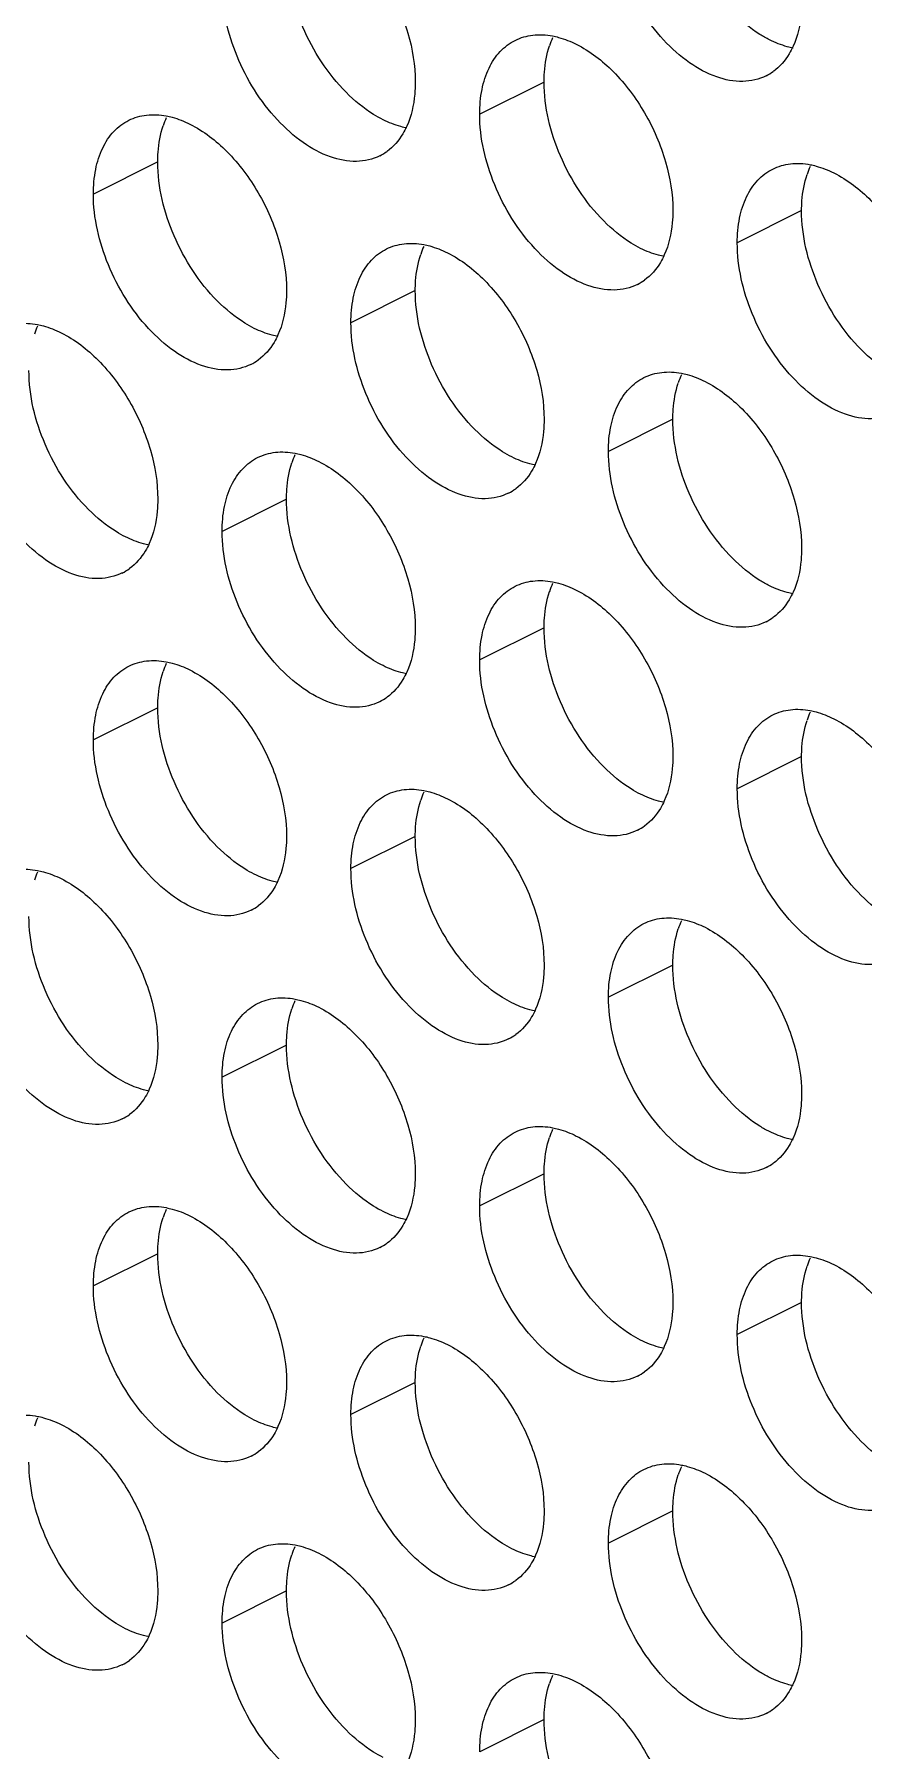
# Model space of a CAD drawing. Header units: millimetres. Extents: x 0 to 2524, y 0 to 1785.
# Drawn here: x 1835.18 to 1842.47, y 823.19 to 838.28 of the extents above; entities that cross this region are included whole.
import ezdxf

# ---------------------------------------------------------------- set-up
doc = ezdxf.new("R2010")
doc.units = ezdxf.units.MM
doc.header["$LTSCALE"] = 0.1
doc.layers.add('标注', color=251, linetype='Continuous', lineweight=9)

msp = doc.modelspace()

# ---------------------------------------------------------------- linework, layer by layer
at = {"layer": '标注'}
for p, q in [((1839.661, 837.86), (1839.095, 837.578)), ((1836.267, 837.157), (1835.701, 836.875)), ((1841.923, 836.729), (1841.358, 836.446)), ((1838.529, 836.026), (1837.964, 835.743)), ((1840.792, 834.895), (1840.226, 834.612)), ((1837.398, 834.192), (1836.832, 833.909)), ((1839.661, 833.06), (1839.095, 832.778)), ((1836.267, 832.357), (1835.701, 832.075)), ((1841.923, 831.929), (1841.358, 831.646)), ((1838.529, 831.226), (1837.964, 830.943)), ((1840.792, 830.095), (1840.226, 829.812)), ((1837.398, 829.392), (1836.832, 829.109)), ((1839.661, 828.26), (1839.095, 827.978)), ((1836.267, 827.557), (1835.701, 827.275)), ((1841.923, 827.129), (1841.358, 826.846)), ((1838.529, 826.426), (1837.964, 826.143)), ((1840.792, 825.295), (1840.226, 825.012)), ((1837.398, 824.592), (1836.832, 824.309)), ((1839.661, 823.46), (1839.095, 823.178))]:
    msp.add_line(p, q, dxfattribs=at)
for centre, radius, start, end in [((1840.405, 837.949), 0.734, 155.8796, 161.7803), ((1841.409, 838.32), 0.453, 296.5256, 305.9034), ((1837.011, 837.246), 0.734, 155.8796, 161.7803), ((1838.015, 837.617), 0.453, 296.5256, 305.9034), ((1842.668, 836.818), 0.734, 155.8796, 161.7803), ((1839.274, 836.115), 0.734, 155.8796, 161.7803), ((1840.278, 836.486), 0.453, 296.5256, 305.9034), ((1835.88, 835.412), 0.734, 155.8796, 161.7803), ((1836.884, 835.783), 0.453, 296.5256, 305.9034), ((1841.537, 834.984), 0.734, 155.8796, 161.7803), ((1838.142, 834.281), 0.734, 155.8796, 161.7803), ((1839.146, 834.651), 0.453, 296.5256, 305.9034), ((1835.752, 833.948), 0.453, 296.5256, 305.9034), ((1840.405, 833.149), 0.734, 155.8796, 161.7803), ((1841.409, 833.52), 0.453, 296.5256, 305.9034), ((1837.011, 832.446), 0.734, 155.8796, 161.7803), ((1838.015, 832.817), 0.453, 296.5256, 305.9034), ((1842.668, 832.018), 0.734, 155.8796, 161.7803), ((1839.274, 831.315), 0.734, 155.8796, 161.7803), ((1840.278, 831.686), 0.453, 296.5256, 305.9034), ((1835.88, 830.612), 0.734, 155.8796, 161.7803), ((1836.884, 830.983), 0.453, 296.5256, 305.9034), ((1841.537, 830.184), 0.734, 155.8796, 161.7803), ((1838.142, 829.481), 0.734, 155.8796, 161.7803), ((1839.146, 829.851), 0.453, 296.5256, 305.9034), ((1835.752, 829.148), 0.453, 296.5256, 305.9034), ((1840.405, 828.349), 0.734, 155.8796, 161.7803), ((1841.409, 828.72), 0.453, 296.5256, 305.9034), ((1837.011, 827.646), 0.734, 155.8796, 161.7803), ((1838.015, 828.017), 0.453, 296.5256, 305.9034), ((1842.668, 827.218), 0.734, 155.8796, 161.7803), ((1839.274, 826.515), 0.734, 155.8796, 161.7803), ((1840.278, 826.886), 0.453, 296.5256, 305.9034), ((1835.88, 825.812), 0.734, 155.8796, 161.7803), ((1836.884, 826.183), 0.453, 296.5256, 305.9034), ((1841.537, 825.384), 0.734, 155.8796, 161.7803), ((1838.142, 824.681), 0.734, 155.8796, 161.7803), ((1839.146, 825.051), 0.453, 296.5256, 305.9034), ((1835.752, 824.348), 0.453, 296.5256, 305.9034), ((1840.405, 823.549), 0.734, 155.8796, 161.7803), ((1841.409, 823.92), 0.453, 296.5256, 305.9034)]:
    msp.add_arc(centre, radius, start, end, dxfattribs=at)
for points, knots in [([(1837.681, 839.324), (1837.801, 839.264), (1838.032, 839.083), (1838.298, 838.725), (1838.479, 838.306), (1838.529, 838.005), (1838.529, 837.86)], [0, 0, 0, 0, 0.229676, 0.488215, 0.753207, 1, 1, 1, 1]), ([(1841.612, 837.914), (1841.549, 837.883), (1841.399, 837.849), (1841.161, 837.897), (1840.923, 838.027), (1840.615, 838.305), (1840.329, 838.768), (1840.226, 839.2), (1840.226, 839.412)], [0, 0, 0, 0, 0.090718, 0.191742, 0.308104, 0.439279, 0.725532, 1, 1, 1, 1]), ([(1837.922, 837.77), (1837.76, 837.932), (1837.509, 838.32), (1837.398, 838.77), (1837.398, 838.992)], [0, 0, 0, 0, 0.508684, 1, 1, 1, 1]), ([(1838.217, 837.211), (1838.155, 837.18), (1838.005, 837.146), (1837.767, 837.194), (1837.529, 837.325), (1837.221, 837.602), (1836.935, 838.065), (1836.832, 838.497), (1836.832, 838.709)], [0, 0, 0, 0, 0.090718, 0.191742, 0.308104, 0.439279, 0.725532, 1, 1, 1, 1]), ([(1841.923, 838.563), (1841.923, 838.528), (1841.918, 838.395), (1841.889, 838.263), (1841.849, 838.174)], [0, 0, 0, 0, 0.268874, 1, 1, 1, 1]), ([(1841.641, 838.231), (1841.612, 838.245), (1841.494, 838.312), (1841.389, 838.399), (1841.316, 838.473)], [0, 0, 0, 0, 0.235002, 1, 1, 1, 1]), ([(1839.095, 837.578), (1839.095, 837.65), (1839.107, 837.789), (1839.166, 837.979), (1839.265, 838.132), (1839.358, 838.202), (1839.407, 838.226)], [0, 0, 0, 0, 0.289235, 0.54966, 0.782932, 1, 1, 1, 1]), ([(1839.407, 838.226), (1839.455, 838.251), (1839.565, 838.282), (1839.679, 838.276), (1839.736, 838.265)], [0, 0, 0, 0, 0.482538, 1, 1, 1, 1]), ([(1839.736, 838.265), (1839.753, 838.261), (1839.825, 838.245), (1839.894, 838.217), (1839.944, 838.192)], [0, 0, 0, 0, 0.238696, 1, 1, 1, 1]), ([(1841.848, 838.159), (1841.831, 838.162), (1841.76, 838.179), (1841.691, 838.206), (1841.641, 838.231)], [0, 0, 0, 0, 0.238696, 1, 1, 1, 1]), ([(1839.661, 837.86), (1839.661, 837.889), (1839.664, 837.996), (1839.683, 838.104), (1839.708, 838.179)], [0, 0, 0, 0, 0.264225, 1, 1, 1, 1]), ([(1839.944, 838.192), (1840.064, 838.132), (1840.295, 837.952), (1840.561, 837.594), (1840.742, 837.175), (1840.792, 836.874), (1840.792, 836.729)], [0, 0, 0, 0, 0.229676, 0.488215, 0.753207, 1, 1, 1, 1]), ([(1841.849, 838.174), (1841.839, 838.152), (1841.795, 838.068), (1841.731, 837.993), (1841.675, 837.953)], [0, 0, 0, 0, 0.265525, 1, 1, 1, 1]), ([(1838.246, 837.528), (1838.218, 837.542), (1838.1, 837.609), (1837.995, 837.696), (1837.922, 837.77)], [0, 0, 0, 0, 0.235002, 1, 1, 1, 1]), ([(1838.529, 837.86), (1838.529, 837.825), (1838.524, 837.692), (1838.494, 837.56), (1838.455, 837.471)], [0, 0, 0, 0, 0.268874, 1, 1, 1, 1]), ([(1840.185, 836.638), (1840.023, 836.801), (1839.772, 837.188), (1839.661, 837.639), (1839.661, 837.86)], [0, 0, 0, 0, 0.508684, 1, 1, 1, 1]), ([(1835.701, 836.875), (1835.701, 836.947), (1835.713, 837.086), (1835.772, 837.277), (1835.871, 837.429), (1835.964, 837.499), (1836.013, 837.524)], [0, 0, 0, 0, 0.289235, 0.54966, 0.782932, 1, 1, 1, 1]), ([(1836.013, 837.524), (1836.061, 837.548), (1836.171, 837.579), (1836.285, 837.573), (1836.342, 837.562)], [0, 0, 0, 0, 0.482538, 1, 1, 1, 1]), ([(1836.267, 837.157), (1836.267, 837.186), (1836.27, 837.293), (1836.289, 837.401), (1836.314, 837.476)], [0, 0, 0, 0, 0.264225, 1, 1, 1, 1]), ([(1836.342, 837.562), (1836.359, 837.558), (1836.431, 837.542), (1836.499, 837.515), (1836.549, 837.49)], [0, 0, 0, 0, 0.238696, 1, 1, 1, 1]), ([(1836.549, 837.49), (1836.67, 837.429), (1836.901, 837.249), (1837.167, 836.891), (1837.348, 836.472), (1837.398, 836.171), (1837.398, 836.026)], [0, 0, 0, 0, 0.229676, 0.488215, 0.753207, 1, 1, 1, 1]), ([(1838.454, 837.456), (1838.437, 837.459), (1838.365, 837.476), (1838.296, 837.503), (1838.246, 837.528)], [0, 0, 0, 0, 0.238696, 1, 1, 1, 1]), ([(1838.455, 837.471), (1838.444, 837.449), (1838.401, 837.365), (1838.337, 837.29), (1838.281, 837.25)], [0, 0, 0, 0, 0.265525, 1, 1, 1, 1]), ([(1840.48, 836.08), (1840.418, 836.049), (1840.268, 836.015), (1840.03, 836.063), (1839.791, 836.193), (1839.484, 836.471), (1839.198, 836.933), (1839.095, 837.366), (1839.095, 837.578)], [0, 0, 0, 0, 0.090718, 0.191742, 0.308104, 0.439279, 0.725532, 1, 1, 1, 1]), ([(1836.79, 835.935), (1836.629, 836.098), (1836.378, 836.485), (1836.267, 836.936), (1836.267, 837.157)], [0, 0, 0, 0, 0.508684, 1, 1, 1, 1]), ([(1841.358, 836.446), (1841.358, 836.519), (1841.37, 836.658), (1841.429, 836.848), (1841.528, 837), (1841.621, 837.071), (1841.67, 837.095)], [0, 0, 0, 0, 0.289235, 0.54966, 0.782932, 1, 1, 1, 1]), ([(1841.67, 837.095), (1841.718, 837.119), (1841.828, 837.151), (1841.942, 837.144), (1841.999, 837.133)], [0, 0, 0, 0, 0.482538, 1, 1, 1, 1]), ([(1841.923, 836.729), (1841.923, 836.757), (1841.927, 836.865), (1841.946, 836.972), (1841.971, 837.047)], [0, 0, 0, 0, 0.264225, 1, 1, 1, 1]), ([(1841.999, 837.133), (1842.016, 837.13), (1842.087, 837.113), (1842.156, 837.086), (1842.206, 837.061)], [0, 0, 0, 0, 0.238696, 1, 1, 1, 1]), ([(1842.206, 837.061), (1842.327, 837.001), (1842.557, 836.82), (1842.824, 836.462), (1843.005, 836.044), (1843.055, 835.743), (1843.055, 835.598)], [0, 0, 0, 0, 0.229676, 0.488215, 0.753207, 1, 1, 1, 1]), ([(1837.086, 835.377), (1837.023, 835.346), (1836.874, 835.312), (1836.636, 835.36), (1836.397, 835.49), (1836.09, 835.768), (1835.804, 836.231), (1835.701, 836.663), (1835.701, 836.875)], [0, 0, 0, 0, 0.090718, 0.191742, 0.308104, 0.439279, 0.725532, 1, 1, 1, 1]), ([(1840.792, 836.729), (1840.792, 836.693), (1840.786, 836.561), (1840.757, 836.428), (1840.717, 836.34)], [0, 0, 0, 0, 0.268874, 1, 1, 1, 1]), ([(1842.447, 835.507), (1842.286, 835.67), (1842.035, 836.057), (1841.923, 836.507), (1841.923, 836.729)], [0, 0, 0, 0, 0.508684, 1, 1, 1, 1]), ([(1840.509, 836.397), (1840.481, 836.411), (1840.363, 836.478), (1840.257, 836.565), (1840.185, 836.638)], [0, 0, 0, 0, 0.235002, 1, 1, 1, 1]), ([(1838.276, 836.392), (1838.324, 836.416), (1838.434, 836.448), (1838.548, 836.441), (1838.604, 836.43)], [0, 0, 0, 0, 0.482538, 1, 1, 1, 1]), ([(1838.604, 836.43), (1838.622, 836.427), (1838.693, 836.41), (1838.762, 836.383), (1838.812, 836.358)], [0, 0, 0, 0, 0.238696, 1, 1, 1, 1]), ([(1842.743, 834.949), (1842.68, 834.917), (1842.53, 834.883), (1842.293, 834.931), (1842.054, 835.062), (1841.746, 835.339), (1841.46, 835.802), (1841.358, 836.234), (1841.358, 836.446)], [0, 0, 0, 0, 0.090718, 0.191742, 0.308104, 0.439279, 0.725532, 1, 1, 1, 1]), ([(1837.964, 835.743), (1837.964, 835.816), (1837.976, 835.955), (1838.035, 836.145), (1838.134, 836.297), (1838.227, 836.368), (1838.276, 836.392)], [0, 0, 0, 0, 0.289235, 0.54966, 0.782932, 1, 1, 1, 1]), ([(1838.529, 836.026), (1838.529, 836.054), (1838.533, 836.162), (1838.552, 836.269), (1838.577, 836.344)], [0, 0, 0, 0, 0.264225, 1, 1, 1, 1]), ([(1838.812, 836.358), (1838.933, 836.298), (1839.163, 836.117), (1839.43, 835.759), (1839.611, 835.341), (1839.661, 835.04), (1839.661, 834.895)], [0, 0, 0, 0, 0.229676, 0.488215, 0.753207, 1, 1, 1, 1]), ([(1840.717, 836.325), (1840.7, 836.328), (1840.628, 836.345), (1840.559, 836.372), (1840.509, 836.397)], [0, 0, 0, 0, 0.238696, 1, 1, 1, 1]), ([(1840.717, 836.34), (1840.707, 836.317), (1840.664, 836.233), (1840.6, 836.159), (1840.544, 836.118)], [0, 0, 0, 0, 0.265525, 1, 1, 1, 1]), ([(1837.398, 836.026), (1837.398, 835.99), (1837.392, 835.858), (1837.363, 835.726), (1837.323, 835.637)], [0, 0, 0, 0, 0.268874, 1, 1, 1, 1]), ([(1839.053, 834.804), (1838.892, 834.967), (1838.641, 835.354), (1838.529, 835.805), (1838.529, 836.026)], [0, 0, 0, 0, 0.508684, 1, 1, 1, 1]), ([(1837.115, 835.694), (1837.087, 835.708), (1836.969, 835.775), (1836.863, 835.862), (1836.79, 835.935)], [0, 0, 0, 0, 0.235002, 1, 1, 1, 1]), ([(1834.881, 835.689), (1834.93, 835.713), (1835.04, 835.745), (1835.154, 835.738), (1835.21, 835.727)], [0, 0, 0, 0, 0.482538, 1, 1, 1, 1]), ([(1835.21, 835.727), (1835.228, 835.724), (1835.299, 835.707), (1835.368, 835.68), (1835.418, 835.655)], [0, 0, 0, 0, 0.238696, 1, 1, 1, 1]), ([(1835.418, 835.655), (1835.539, 835.595), (1835.769, 835.415), (1836.035, 835.056), (1836.217, 834.638), (1836.267, 834.337), (1836.267, 834.192)], [0, 0, 0, 0, 0.229676, 0.488215, 0.753207, 1, 1, 1, 1]), ([(1837.323, 835.622), (1837.306, 835.625), (1837.234, 835.642), (1837.165, 835.669), (1837.115, 835.694)], [0, 0, 0, 0, 0.238696, 1, 1, 1, 1]), ([(1839.349, 834.246), (1839.286, 834.214), (1839.136, 834.18), (1838.898, 834.228), (1838.66, 834.359), (1838.352, 834.636), (1838.066, 835.099), (1837.964, 835.532), (1837.964, 835.743)], [0, 0, 0, 0, 0.090718, 0.191742, 0.308104, 0.439279, 0.725532, 1, 1, 1, 1]), ([(1837.323, 835.637), (1837.313, 835.614), (1837.27, 835.53), (1837.206, 835.456), (1837.149, 835.415)], [0, 0, 0, 0, 0.265525, 1, 1, 1, 1]), ([(1842.772, 835.265), (1842.744, 835.28), (1842.626, 835.346), (1842.52, 835.434), (1842.447, 835.507)], [0, 0, 0, 0, 0.235002, 1, 1, 1, 1]), ([(1835.659, 834.101), (1835.497, 834.264), (1835.246, 834.651), (1835.135, 835.102), (1835.135, 835.323)], [0, 0, 0, 0, 0.508684, 1, 1, 1, 1]), ([(1840.226, 834.612), (1840.226, 834.685), (1840.238, 834.824), (1840.297, 835.014), (1840.397, 835.166), (1840.489, 835.236), (1840.538, 835.261)], [0, 0, 0, 0, 0.289235, 0.54966, 0.782932, 1, 1, 1, 1]), ([(1840.538, 835.261), (1840.587, 835.285), (1840.697, 835.317), (1840.81, 835.31), (1840.867, 835.299)], [0, 0, 0, 0, 0.482538, 1, 1, 1, 1]), ([(1840.792, 834.895), (1840.792, 834.923), (1840.796, 835.031), (1840.815, 835.138), (1840.839, 835.213)], [0, 0, 0, 0, 0.264225, 1, 1, 1, 1]), ([(1840.867, 835.299), (1840.884, 835.296), (1840.956, 835.279), (1841.025, 835.252), (1841.075, 835.227)], [0, 0, 0, 0, 0.238696, 1, 1, 1, 1]), ([(1841.075, 835.227), (1841.196, 835.166), (1841.426, 834.986), (1841.692, 834.628), (1841.873, 834.209), (1841.923, 833.908), (1841.923, 833.763)], [0, 0, 0, 0, 0.229676, 0.488215, 0.753207, 1, 1, 1, 1]), ([(1835.955, 833.543), (1835.892, 833.512), (1835.742, 833.478), (1835.504, 833.525), (1835.266, 833.656), (1834.958, 833.933), (1834.672, 834.396), (1834.57, 834.829), (1834.57, 835.04)], [0, 0, 0, 0, 0.090718, 0.191742, 0.308104, 0.439279, 0.725532, 1, 1, 1, 1]), ([(1839.661, 834.895), (1839.661, 834.859), (1839.655, 834.727), (1839.626, 834.594), (1839.586, 834.506)], [0, 0, 0, 0, 0.268874, 1, 1, 1, 1]), ([(1841.316, 833.673), (1841.154, 833.835), (1840.903, 834.223), (1840.792, 834.673), (1840.792, 834.895)], [0, 0, 0, 0, 0.508684, 1, 1, 1, 1]), ([(1839.378, 834.563), (1839.349, 834.577), (1839.232, 834.643), (1839.126, 834.731), (1839.053, 834.804)], [0, 0, 0, 0, 0.235002, 1, 1, 1, 1]), ([(1837.144, 834.558), (1837.193, 834.582), (1837.303, 834.614), (1837.416, 834.607), (1837.473, 834.596)], [0, 0, 0, 0, 0.482538, 1, 1, 1, 1]), ([(1837.473, 834.596), (1837.49, 834.593), (1837.562, 834.576), (1837.631, 834.549), (1837.681, 834.524)], [0, 0, 0, 0, 0.238696, 1, 1, 1, 1]), ([(1841.612, 833.114), (1841.549, 833.083), (1841.399, 833.049), (1841.161, 833.097), (1840.923, 833.227), (1840.615, 833.505), (1840.329, 833.968), (1840.226, 834.4), (1840.226, 834.612)], [0, 0, 0, 0, 0.090718, 0.191742, 0.308104, 0.439279, 0.725532, 1, 1, 1, 1]), ([(1836.832, 833.909), (1836.832, 833.982), (1836.844, 834.121), (1836.903, 834.311), (1837.003, 834.463), (1837.095, 834.533), (1837.144, 834.558)], [0, 0, 0, 0, 0.289235, 0.54966, 0.782932, 1, 1, 1, 1]), ([(1837.398, 834.192), (1837.398, 834.22), (1837.402, 834.328), (1837.42, 834.435), (1837.445, 834.51)], [0, 0, 0, 0, 0.264225, 1, 1, 1, 1]), ([(1837.681, 834.524), (1837.801, 834.464), (1838.032, 834.283), (1838.298, 833.925), (1838.479, 833.506), (1838.529, 833.205), (1838.529, 833.06)], [0, 0, 0, 0, 0.229676, 0.488215, 0.753207, 1, 1, 1, 1]), ([(1839.586, 834.49), (1839.568, 834.494), (1839.497, 834.51), (1839.428, 834.538), (1839.378, 834.563)], [0, 0, 0, 0, 0.238696, 1, 1, 1, 1]), ([(1839.586, 834.506), (1839.576, 834.483), (1839.533, 834.399), (1839.468, 834.325), (1839.412, 834.284)], [0, 0, 0, 0, 0.265525, 1, 1, 1, 1]), ([(1836.267, 834.192), (1836.267, 834.156), (1836.261, 834.024), (1836.232, 833.891), (1836.192, 833.803)], [0, 0, 0, 0, 0.268874, 1, 1, 1, 1]), ([(1837.922, 832.97), (1837.76, 833.132), (1837.509, 833.52), (1837.398, 833.97), (1837.398, 834.192)], [0, 0, 0, 0, 0.508684, 1, 1, 1, 1]), ([(1835.984, 833.86), (1835.955, 833.874), (1835.837, 833.94), (1835.732, 834.028), (1835.659, 834.101)], [0, 0, 0, 0, 0.235002, 1, 1, 1, 1]), ([(1836.191, 833.787), (1836.174, 833.791), (1836.103, 833.807), (1836.034, 833.835), (1835.984, 833.86)], [0, 0, 0, 0, 0.238696, 1, 1, 1, 1]), ([(1838.217, 832.411), (1838.155, 832.38), (1838.005, 832.346), (1837.767, 832.394), (1837.529, 832.525), (1837.221, 832.802), (1836.935, 833.265), (1836.832, 833.697), (1836.832, 833.909)], [0, 0, 0, 0, 0.090718, 0.191742, 0.308104, 0.439279, 0.725532, 1, 1, 1, 1]), ([(1836.192, 833.803), (1836.182, 833.78), (1836.138, 833.696), (1836.074, 833.622), (1836.018, 833.581)], [0, 0, 0, 0, 0.265525, 1, 1, 1, 1]), ([(1841.923, 833.763), (1841.923, 833.728), (1841.918, 833.595), (1841.889, 833.463), (1841.849, 833.374)], [0, 0, 0, 0, 0.268874, 1, 1, 1, 1]), ([(1841.641, 833.431), (1841.612, 833.445), (1841.494, 833.512), (1841.389, 833.599), (1841.316, 833.673)], [0, 0, 0, 0, 0.235002, 1, 1, 1, 1]), ([(1839.095, 832.778), (1839.095, 832.85), (1839.107, 832.989), (1839.166, 833.179), (1839.265, 833.332), (1839.358, 833.402), (1839.407, 833.426)], [0, 0, 0, 0, 0.289235, 0.54966, 0.782932, 1, 1, 1, 1]), ([(1839.407, 833.426), (1839.455, 833.451), (1839.565, 833.482), (1839.679, 833.476), (1839.736, 833.465)], [0, 0, 0, 0, 0.482538, 1, 1, 1, 1]), ([(1839.736, 833.465), (1839.753, 833.461), (1839.825, 833.445), (1839.894, 833.417), (1839.944, 833.392)], [0, 0, 0, 0, 0.238696, 1, 1, 1, 1]), ([(1839.944, 833.392), (1840.064, 833.332), (1840.295, 833.152), (1840.561, 832.794), (1840.742, 832.375), (1840.792, 832.074), (1840.792, 831.929)], [0, 0, 0, 0, 0.229676, 0.488215, 0.753207, 1, 1, 1, 1]), ([(1841.848, 833.359), (1841.831, 833.362), (1841.76, 833.379), (1841.691, 833.406), (1841.641, 833.431)], [0, 0, 0, 0, 0.238696, 1, 1, 1, 1]), ([(1839.661, 833.06), (1839.661, 833.089), (1839.664, 833.196), (1839.683, 833.304), (1839.708, 833.379)], [0, 0, 0, 0, 0.264225, 1, 1, 1, 1]), ([(1841.849, 833.374), (1841.839, 833.352), (1841.795, 833.268), (1841.731, 833.193), (1841.675, 833.153)], [0, 0, 0, 0, 0.265525, 1, 1, 1, 1]), ([(1838.246, 832.728), (1838.218, 832.742), (1838.1, 832.809), (1837.995, 832.896), (1837.922, 832.97)], [0, 0, 0, 0, 0.235002, 1, 1, 1, 1]), ([(1838.529, 833.06), (1838.529, 833.025), (1838.524, 832.892), (1838.494, 832.76), (1838.455, 832.671)], [0, 0, 0, 0, 0.268874, 1, 1, 1, 1]), ([(1840.185, 831.838), (1840.023, 832.001), (1839.772, 832.388), (1839.661, 832.839), (1839.661, 833.06)], [0, 0, 0, 0, 0.508684, 1, 1, 1, 1]), ([(1835.701, 832.075), (1835.701, 832.147), (1835.713, 832.286), (1835.772, 832.477), (1835.871, 832.629), (1835.964, 832.699), (1836.013, 832.724)], [0, 0, 0, 0, 0.289235, 0.54966, 0.782932, 1, 1, 1, 1]), ([(1836.013, 832.724), (1836.061, 832.748), (1836.171, 832.779), (1836.285, 832.773), (1836.342, 832.762)], [0, 0, 0, 0, 0.482538, 1, 1, 1, 1]), ([(1836.267, 832.357), (1836.267, 832.386), (1836.27, 832.493), (1836.289, 832.601), (1836.314, 832.676)], [0, 0, 0, 0, 0.264225, 1, 1, 1, 1]), ([(1836.342, 832.762), (1836.359, 832.758), (1836.431, 832.742), (1836.499, 832.715), (1836.549, 832.69)], [0, 0, 0, 0, 0.238696, 1, 1, 1, 1]), ([(1836.549, 832.69), (1836.67, 832.629), (1836.901, 832.449), (1837.167, 832.091), (1837.348, 831.672), (1837.398, 831.371), (1837.398, 831.226)], [0, 0, 0, 0, 0.229676, 0.488215, 0.753207, 1, 1, 1, 1]), ([(1838.454, 832.656), (1838.437, 832.659), (1838.365, 832.676), (1838.296, 832.703), (1838.246, 832.728)], [0, 0, 0, 0, 0.238696, 1, 1, 1, 1]), ([(1838.455, 832.671), (1838.444, 832.649), (1838.401, 832.565), (1838.337, 832.49), (1838.281, 832.45)], [0, 0, 0, 0, 0.265525, 1, 1, 1, 1]), ([(1840.48, 831.28), (1840.418, 831.249), (1840.268, 831.215), (1840.03, 831.263), (1839.791, 831.393), (1839.484, 831.671), (1839.198, 832.133), (1839.095, 832.566), (1839.095, 832.778)], [0, 0, 0, 0, 0.090718, 0.191742, 0.308104, 0.439279, 0.725532, 1, 1, 1, 1]), ([(1836.79, 831.135), (1836.629, 831.298), (1836.378, 831.685), (1836.267, 832.136), (1836.267, 832.357)], [0, 0, 0, 0, 0.508684, 1, 1, 1, 1]), ([(1841.67, 832.295), (1841.718, 832.319), (1841.828, 832.351), (1841.942, 832.344), (1841.999, 832.333)], [0, 0, 0, 0, 0.482538, 1, 1, 1, 1]), ([(1841.999, 832.333), (1842.016, 832.33), (1842.087, 832.313), (1842.156, 832.286), (1842.206, 832.261)], [0, 0, 0, 0, 0.238696, 1, 1, 1, 1]), ([(1841.358, 831.646), (1841.358, 831.719), (1841.37, 831.858), (1841.429, 832.048), (1841.528, 832.2), (1841.621, 832.271), (1841.67, 832.295)], [0, 0, 0, 0, 0.289235, 0.54966, 0.782932, 1, 1, 1, 1]), ([(1841.923, 831.929), (1841.923, 831.957), (1841.927, 832.065), (1841.946, 832.172), (1841.971, 832.247)], [0, 0, 0, 0, 0.264225, 1, 1, 1, 1]), ([(1842.206, 832.261), (1842.327, 832.201), (1842.557, 832.02), (1842.824, 831.662), (1843.005, 831.244), (1843.055, 830.943), (1843.055, 830.798)], [0, 0, 0, 0, 0.229676, 0.488215, 0.753207, 1, 1, 1, 1]), ([(1837.086, 830.577), (1837.023, 830.546), (1836.874, 830.512), (1836.636, 830.56), (1836.397, 830.69), (1836.09, 830.968), (1835.804, 831.431), (1835.701, 831.863), (1835.701, 832.075)], [0, 0, 0, 0, 0.090718, 0.191742, 0.308104, 0.439279, 0.725532, 1, 1, 1, 1]), ([(1840.792, 831.929), (1840.792, 831.893), (1840.786, 831.761), (1840.757, 831.628), (1840.717, 831.54)], [0, 0, 0, 0, 0.268874, 1, 1, 1, 1]), ([(1842.447, 830.707), (1842.286, 830.87), (1842.035, 831.257), (1841.923, 831.707), (1841.923, 831.929)], [0, 0, 0, 0, 0.508684, 1, 1, 1, 1]), ([(1840.509, 831.597), (1840.481, 831.611), (1840.363, 831.678), (1840.257, 831.765), (1840.185, 831.838)], [0, 0, 0, 0, 0.235002, 1, 1, 1, 1]), ([(1837.964, 830.943), (1837.964, 831.016), (1837.976, 831.155), (1838.035, 831.345), (1838.134, 831.497), (1838.227, 831.568), (1838.276, 831.592)], [0, 0, 0, 0, 0.289235, 0.54966, 0.782932, 1, 1, 1, 1]), ([(1838.276, 831.592), (1838.324, 831.616), (1838.434, 831.648), (1838.548, 831.641), (1838.604, 831.63)], [0, 0, 0, 0, 0.482538, 1, 1, 1, 1]), ([(1838.604, 831.63), (1838.622, 831.627), (1838.693, 831.61), (1838.762, 831.583), (1838.812, 831.558)], [0, 0, 0, 0, 0.238696, 1, 1, 1, 1]), ([(1840.717, 831.525), (1840.7, 831.528), (1840.628, 831.545), (1840.559, 831.572), (1840.509, 831.597)], [0, 0, 0, 0, 0.238696, 1, 1, 1, 1]), ([(1842.743, 830.149), (1842.68, 830.117), (1842.53, 830.083), (1842.293, 830.131), (1842.054, 830.262), (1841.746, 830.539), (1841.46, 831.002), (1841.358, 831.434), (1841.358, 831.646)], [0, 0, 0, 0, 0.090718, 0.191742, 0.308104, 0.439279, 0.725532, 1, 1, 1, 1]), ([(1838.529, 831.226), (1838.529, 831.254), (1838.533, 831.362), (1838.552, 831.469), (1838.577, 831.544)], [0, 0, 0, 0, 0.264225, 1, 1, 1, 1]), ([(1838.812, 831.558), (1838.933, 831.498), (1839.163, 831.317), (1839.43, 830.959), (1839.611, 830.541), (1839.661, 830.24), (1839.661, 830.095)], [0, 0, 0, 0, 0.229676, 0.488215, 0.753207, 1, 1, 1, 1]), ([(1840.717, 831.54), (1840.707, 831.517), (1840.664, 831.433), (1840.6, 831.359), (1840.544, 831.318)], [0, 0, 0, 0, 0.265525, 1, 1, 1, 1]), ([(1837.115, 830.894), (1837.087, 830.908), (1836.969, 830.975), (1836.863, 831.062), (1836.79, 831.135)], [0, 0, 0, 0, 0.235002, 1, 1, 1, 1]), ([(1837.398, 831.226), (1837.398, 831.19), (1837.392, 831.058), (1837.363, 830.926), (1837.323, 830.837)], [0, 0, 0, 0, 0.268874, 1, 1, 1, 1]), ([(1839.053, 830.004), (1838.892, 830.167), (1838.641, 830.554), (1838.529, 831.005), (1838.529, 831.226)], [0, 0, 0, 0, 0.508684, 1, 1, 1, 1]), ([(1834.881, 830.889), (1834.93, 830.913), (1835.04, 830.945), (1835.154, 830.938), (1835.21, 830.927)], [0, 0, 0, 0, 0.482538, 1, 1, 1, 1]), ([(1835.21, 830.927), (1835.228, 830.924), (1835.299, 830.907), (1835.368, 830.88), (1835.418, 830.855)], [0, 0, 0, 0, 0.238696, 1, 1, 1, 1]), ([(1835.418, 830.855), (1835.539, 830.795), (1835.769, 830.615), (1836.035, 830.256), (1836.217, 829.838), (1836.267, 829.537), (1836.267, 829.392)], [0, 0, 0, 0, 0.229676, 0.488215, 0.753207, 1, 1, 1, 1]), ([(1837.323, 830.822), (1837.306, 830.825), (1837.234, 830.842), (1837.165, 830.869), (1837.115, 830.894)], [0, 0, 0, 0, 0.238696, 1, 1, 1, 1]), ([(1837.323, 830.837), (1837.313, 830.814), (1837.27, 830.73), (1837.206, 830.656), (1837.149, 830.615)], [0, 0, 0, 0, 0.265525, 1, 1, 1, 1]), ([(1839.349, 829.446), (1839.286, 829.414), (1839.136, 829.38), (1838.898, 829.428), (1838.66, 829.559), (1838.352, 829.836), (1838.066, 830.299), (1837.964, 830.732), (1837.964, 830.943)], [0, 0, 0, 0, 0.090718, 0.191742, 0.308104, 0.439279, 0.725532, 1, 1, 1, 1]), ([(1842.772, 830.465), (1842.744, 830.48), (1842.626, 830.546), (1842.52, 830.634), (1842.447, 830.707)], [0, 0, 0, 0, 0.235002, 1, 1, 1, 1]), ([(1835.659, 829.301), (1835.497, 829.464), (1835.246, 829.851), (1835.135, 830.302), (1835.135, 830.523)], [0, 0, 0, 0, 0.508684, 1, 1, 1, 1]), ([(1840.226, 829.812), (1840.226, 829.885), (1840.238, 830.024), (1840.297, 830.214), (1840.397, 830.366), (1840.489, 830.436), (1840.538, 830.461)], [0, 0, 0, 0, 0.289235, 0.54966, 0.782932, 1, 1, 1, 1]), ([(1840.538, 830.461), (1840.587, 830.485), (1840.697, 830.517), (1840.81, 830.51), (1840.867, 830.499)], [0, 0, 0, 0, 0.482538, 1, 1, 1, 1]), ([(1840.792, 830.095), (1840.792, 830.123), (1840.796, 830.231), (1840.815, 830.338), (1840.839, 830.413)], [0, 0, 0, 0, 0.264225, 1, 1, 1, 1]), ([(1840.867, 830.499), (1840.884, 830.496), (1840.956, 830.479), (1841.025, 830.452), (1841.075, 830.427)], [0, 0, 0, 0, 0.238696, 1, 1, 1, 1]), ([(1841.075, 830.427), (1841.196, 830.366), (1841.426, 830.186), (1841.692, 829.828), (1841.873, 829.409), (1841.923, 829.108), (1841.923, 828.963)], [0, 0, 0, 0, 0.229676, 0.488215, 0.753207, 1, 1, 1, 1]), ([(1835.955, 828.743), (1835.892, 828.712), (1835.742, 828.678), (1835.504, 828.725), (1835.266, 828.856), (1834.958, 829.133), (1834.672, 829.596), (1834.57, 830.029), (1834.57, 830.24)], [0, 0, 0, 0, 0.090718, 0.191742, 0.308104, 0.439279, 0.725532, 1, 1, 1, 1]), ([(1839.661, 830.095), (1839.661, 830.059), (1839.655, 829.927), (1839.626, 829.794), (1839.586, 829.706)], [0, 0, 0, 0, 0.268874, 1, 1, 1, 1]), ([(1841.316, 828.873), (1841.154, 829.035), (1840.903, 829.423), (1840.792, 829.873), (1840.792, 830.095)], [0, 0, 0, 0, 0.508684, 1, 1, 1, 1]), ([(1839.378, 829.763), (1839.349, 829.777), (1839.232, 829.843), (1839.126, 829.931), (1839.053, 830.004)], [0, 0, 0, 0, 0.235002, 1, 1, 1, 1]), ([(1837.144, 829.758), (1837.193, 829.782), (1837.303, 829.814), (1837.416, 829.807), (1837.473, 829.796)], [0, 0, 0, 0, 0.482538, 1, 1, 1, 1]), ([(1837.473, 829.796), (1837.49, 829.793), (1837.562, 829.776), (1837.631, 829.749), (1837.681, 829.724)], [0, 0, 0, 0, 0.238696, 1, 1, 1, 1]), ([(1841.612, 828.314), (1841.549, 828.283), (1841.399, 828.249), (1841.161, 828.297), (1840.923, 828.427), (1840.615, 828.705), (1840.329, 829.168), (1840.226, 829.6), (1840.226, 829.812)], [0, 0, 0, 0, 0.090718, 0.191742, 0.308104, 0.439279, 0.725532, 1, 1, 1, 1]), ([(1836.832, 829.109), (1836.832, 829.182), (1836.844, 829.321), (1836.903, 829.511), (1837.003, 829.663), (1837.095, 829.733), (1837.144, 829.758)], [0, 0, 0, 0, 0.289235, 0.54966, 0.782932, 1, 1, 1, 1]), ([(1837.398, 829.392), (1837.398, 829.42), (1837.402, 829.528), (1837.42, 829.635), (1837.445, 829.71)], [0, 0, 0, 0, 0.264225, 1, 1, 1, 1]), ([(1837.681, 829.724), (1837.801, 829.664), (1838.032, 829.483), (1838.298, 829.125), (1838.479, 828.706), (1838.529, 828.405), (1838.529, 828.26)], [0, 0, 0, 0, 0.229676, 0.488215, 0.753207, 1, 1, 1, 1]), ([(1839.586, 829.69), (1839.568, 829.694), (1839.497, 829.71), (1839.428, 829.738), (1839.378, 829.763)], [0, 0, 0, 0, 0.238696, 1, 1, 1, 1]), ([(1839.586, 829.706), (1839.576, 829.683), (1839.533, 829.599), (1839.468, 829.525), (1839.412, 829.484)], [0, 0, 0, 0, 0.265525, 1, 1, 1, 1]), ([(1836.267, 829.392), (1836.267, 829.356), (1836.261, 829.224), (1836.232, 829.091), (1836.192, 829.003)], [0, 0, 0, 0, 0.268874, 1, 1, 1, 1]), ([(1837.922, 828.17), (1837.76, 828.332), (1837.509, 828.72), (1837.398, 829.17), (1837.398, 829.392)], [0, 0, 0, 0, 0.508684, 1, 1, 1, 1]), ([(1835.984, 829.06), (1835.955, 829.074), (1835.837, 829.14), (1835.732, 829.228), (1835.659, 829.301)], [0, 0, 0, 0, 0.235002, 1, 1, 1, 1]), ([(1836.191, 828.987), (1836.174, 828.991), (1836.103, 829.007), (1836.034, 829.035), (1835.984, 829.06)], [0, 0, 0, 0, 0.238696, 1, 1, 1, 1]), ([(1838.217, 827.611), (1838.155, 827.58), (1838.005, 827.546), (1837.767, 827.594), (1837.529, 827.725), (1837.221, 828.002), (1836.935, 828.465), (1836.832, 828.897), (1836.832, 829.109)], [0, 0, 0, 0, 0.090718, 0.191742, 0.308104, 0.439279, 0.725532, 1, 1, 1, 1]), ([(1836.192, 829.003), (1836.182, 828.98), (1836.138, 828.896), (1836.074, 828.822), (1836.018, 828.781)], [0, 0, 0, 0, 0.265525, 1, 1, 1, 1]), ([(1841.641, 828.631), (1841.612, 828.645), (1841.494, 828.712), (1841.389, 828.799), (1841.316, 828.873)], [0, 0, 0, 0, 0.235002, 1, 1, 1, 1]), ([(1841.923, 828.963), (1841.923, 828.928), (1841.918, 828.795), (1841.889, 828.663), (1841.849, 828.574)], [0, 0, 0, 0, 0.268874, 1, 1, 1, 1]), ([(1839.095, 827.978), (1839.095, 828.05), (1839.107, 828.189), (1839.166, 828.379), (1839.265, 828.532), (1839.358, 828.602), (1839.407, 828.626)], [0, 0, 0, 0, 0.289235, 0.54966, 0.782932, 1, 1, 1, 1]), ([(1839.407, 828.626), (1839.455, 828.651), (1839.565, 828.682), (1839.679, 828.676), (1839.736, 828.665)], [0, 0, 0, 0, 0.482538, 1, 1, 1, 1]), ([(1839.661, 828.26), (1839.661, 828.289), (1839.664, 828.396), (1839.683, 828.504), (1839.708, 828.579)], [0, 0, 0, 0, 0.264225, 1, 1, 1, 1]), ([(1839.736, 828.665), (1839.753, 828.661), (1839.825, 828.645), (1839.894, 828.617), (1839.944, 828.592)], [0, 0, 0, 0, 0.238696, 1, 1, 1, 1]), ([(1839.944, 828.592), (1840.064, 828.532), (1840.295, 828.352), (1840.561, 827.994), (1840.742, 827.575), (1840.792, 827.274), (1840.792, 827.129)], [0, 0, 0, 0, 0.229676, 0.488215, 0.753207, 1, 1, 1, 1]), ([(1841.848, 828.559), (1841.831, 828.562), (1841.76, 828.579), (1841.691, 828.606), (1841.641, 828.631)], [0, 0, 0, 0, 0.238696, 1, 1, 1, 1]), ([(1841.849, 828.574), (1841.839, 828.552), (1841.795, 828.468), (1841.731, 828.393), (1841.675, 828.353)], [0, 0, 0, 0, 0.265525, 1, 1, 1, 1]), ([(1838.529, 828.26), (1838.529, 828.225), (1838.524, 828.092), (1838.494, 827.96), (1838.455, 827.871)], [0, 0, 0, 0, 0.268874, 1, 1, 1, 1]), ([(1840.185, 827.038), (1840.023, 827.201), (1839.772, 827.588), (1839.661, 828.039), (1839.661, 828.26)], [0, 0, 0, 0, 0.508684, 1, 1, 1, 1]), ([(1838.246, 827.928), (1838.218, 827.942), (1838.1, 828.009), (1837.995, 828.096), (1837.922, 828.17)], [0, 0, 0, 0, 0.235002, 1, 1, 1, 1]), ([(1836.013, 827.924), (1836.061, 827.948), (1836.171, 827.979), (1836.285, 827.973), (1836.342, 827.962)], [0, 0, 0, 0, 0.482538, 1, 1, 1, 1]), ([(1836.342, 827.962), (1836.359, 827.958), (1836.431, 827.942), (1836.499, 827.915), (1836.549, 827.89)], [0, 0, 0, 0, 0.238696, 1, 1, 1, 1]), ([(1840.48, 826.48), (1840.418, 826.449), (1840.268, 826.415), (1840.03, 826.463), (1839.791, 826.593), (1839.484, 826.871), (1839.198, 827.333), (1839.095, 827.766), (1839.095, 827.978)], [0, 0, 0, 0, 0.090718, 0.191742, 0.308104, 0.439279, 0.725532, 1, 1, 1, 1]), ([(1835.701, 827.275), (1835.701, 827.347), (1835.713, 827.486), (1835.772, 827.677), (1835.871, 827.829), (1835.964, 827.899), (1836.013, 827.924)], [0, 0, 0, 0, 0.289235, 0.54966, 0.782932, 1, 1, 1, 1]), ([(1836.267, 827.557), (1836.267, 827.586), (1836.27, 827.693), (1836.289, 827.801), (1836.314, 827.876)], [0, 0, 0, 0, 0.264225, 1, 1, 1, 1]), ([(1836.549, 827.89), (1836.67, 827.829), (1836.901, 827.649), (1837.167, 827.291), (1837.348, 826.872), (1837.398, 826.571), (1837.398, 826.426)], [0, 0, 0, 0, 0.229676, 0.488215, 0.753207, 1, 1, 1, 1]), ([(1838.454, 827.856), (1838.437, 827.859), (1838.365, 827.876), (1838.296, 827.903), (1838.246, 827.928)], [0, 0, 0, 0, 0.238696, 1, 1, 1, 1]), ([(1838.455, 827.871), (1838.444, 827.849), (1838.401, 827.765), (1838.337, 827.69), (1838.281, 827.65)], [0, 0, 0, 0, 0.265525, 1, 1, 1, 1]), ([(1836.79, 826.335), (1836.629, 826.498), (1836.378, 826.885), (1836.267, 827.336), (1836.267, 827.557)], [0, 0, 0, 0, 0.508684, 1, 1, 1, 1]), ([(1841.67, 827.495), (1841.718, 827.519), (1841.828, 827.551), (1841.942, 827.544), (1841.999, 827.533)], [0, 0, 0, 0, 0.482538, 1, 1, 1, 1]), ([(1841.999, 827.533), (1842.016, 827.53), (1842.087, 827.513), (1842.156, 827.486), (1842.206, 827.461)], [0, 0, 0, 0, 0.238696, 1, 1, 1, 1]), ([(1841.358, 826.846), (1841.358, 826.919), (1841.37, 827.058), (1841.429, 827.248), (1841.528, 827.4), (1841.621, 827.471), (1841.67, 827.495)], [0, 0, 0, 0, 0.289235, 0.54966, 0.782932, 1, 1, 1, 1]), ([(1841.923, 827.129), (1841.923, 827.157), (1841.927, 827.265), (1841.946, 827.372), (1841.971, 827.447)], [0, 0, 0, 0, 0.264225, 1, 1, 1, 1]), ([(1842.206, 827.461), (1842.327, 827.401), (1842.557, 827.22), (1842.824, 826.862), (1843.005, 826.444), (1843.055, 826.143), (1843.055, 825.998)], [0, 0, 0, 0, 0.229676, 0.488215, 0.753207, 1, 1, 1, 1]), ([(1837.086, 825.777), (1837.023, 825.746), (1836.874, 825.712), (1836.636, 825.76), (1836.397, 825.89), (1836.09, 826.168), (1835.804, 826.631), (1835.701, 827.063), (1835.701, 827.275)], [0, 0, 0, 0, 0.090718, 0.191742, 0.308104, 0.439279, 0.725532, 1, 1, 1, 1]), ([(1840.792, 827.129), (1840.792, 827.093), (1840.786, 826.961), (1840.757, 826.828), (1840.717, 826.74)], [0, 0, 0, 0, 0.268874, 1, 1, 1, 1]), ([(1842.447, 825.907), (1842.286, 826.07), (1842.035, 826.457), (1841.923, 826.907), (1841.923, 827.129)], [0, 0, 0, 0, 0.508684, 1, 1, 1, 1]), ([(1840.509, 826.797), (1840.481, 826.811), (1840.363, 826.878), (1840.257, 826.965), (1840.185, 827.038)], [0, 0, 0, 0, 0.235002, 1, 1, 1, 1]), ([(1837.964, 826.143), (1837.964, 826.216), (1837.976, 826.355), (1838.035, 826.545), (1838.134, 826.697), (1838.227, 826.768), (1838.276, 826.792)], [0, 0, 0, 0, 0.289235, 0.54966, 0.782932, 1, 1, 1, 1]), ([(1838.276, 826.792), (1838.324, 826.816), (1838.434, 826.848), (1838.548, 826.841), (1838.604, 826.83)], [0, 0, 0, 0, 0.482538, 1, 1, 1, 1]), ([(1838.529, 826.426), (1838.529, 826.454), (1838.533, 826.562), (1838.552, 826.669), (1838.577, 826.744)], [0, 0, 0, 0, 0.264225, 1, 1, 1, 1]), ([(1838.604, 826.83), (1838.622, 826.827), (1838.693, 826.81), (1838.762, 826.783), (1838.812, 826.758)], [0, 0, 0, 0, 0.238696, 1, 1, 1, 1]), ([(1838.812, 826.758), (1838.933, 826.698), (1839.163, 826.517), (1839.43, 826.159), (1839.611, 825.741), (1839.661, 825.44), (1839.661, 825.295)], [0, 0, 0, 0, 0.229676, 0.488215, 0.753207, 1, 1, 1, 1]), ([(1840.717, 826.725), (1840.7, 826.728), (1840.628, 826.745), (1840.559, 826.772), (1840.509, 826.797)], [0, 0, 0, 0, 0.238696, 1, 1, 1, 1]), ([(1842.743, 825.349), (1842.68, 825.317), (1842.53, 825.283), (1842.293, 825.331), (1842.054, 825.462), (1841.746, 825.739), (1841.46, 826.202), (1841.358, 826.634), (1841.358, 826.846)], [0, 0, 0, 0, 0.090718, 0.191742, 0.308104, 0.439279, 0.725532, 1, 1, 1, 1]), ([(1840.717, 826.74), (1840.707, 826.717), (1840.664, 826.633), (1840.6, 826.559), (1840.544, 826.518)], [0, 0, 0, 0, 0.265525, 1, 1, 1, 1]), ([(1837.115, 826.094), (1837.087, 826.108), (1836.969, 826.175), (1836.863, 826.262), (1836.79, 826.335)], [0, 0, 0, 0, 0.235002, 1, 1, 1, 1]), ([(1837.398, 826.426), (1837.398, 826.39), (1837.392, 826.258), (1837.363, 826.126), (1837.323, 826.037)], [0, 0, 0, 0, 0.268874, 1, 1, 1, 1]), ([(1839.053, 825.204), (1838.892, 825.367), (1838.641, 825.754), (1838.529, 826.205), (1838.529, 826.426)], [0, 0, 0, 0, 0.508684, 1, 1, 1, 1]), ([(1834.881, 826.089), (1834.93, 826.113), (1835.04, 826.145), (1835.154, 826.138), (1835.21, 826.127)], [0, 0, 0, 0, 0.482538, 1, 1, 1, 1]), ([(1839.349, 824.646), (1839.286, 824.614), (1839.136, 824.58), (1838.898, 824.628), (1838.66, 824.759), (1838.352, 825.036), (1838.066, 825.499), (1837.964, 825.932), (1837.964, 826.143)], [0, 0, 0, 0, 0.090718, 0.191742, 0.308104, 0.439279, 0.725532, 1, 1, 1, 1]), ([(1835.21, 826.127), (1835.228, 826.124), (1835.299, 826.107), (1835.368, 826.08), (1835.418, 826.055)], [0, 0, 0, 0, 0.238696, 1, 1, 1, 1]), ([(1835.418, 826.055), (1835.539, 825.995), (1835.769, 825.815), (1836.035, 825.456), (1836.217, 825.038), (1836.267, 824.737), (1836.267, 824.592)], [0, 0, 0, 0, 0.229676, 0.488215, 0.753207, 1, 1, 1, 1]), ([(1837.323, 826.022), (1837.306, 826.025), (1837.234, 826.042), (1837.165, 826.069), (1837.115, 826.094)], [0, 0, 0, 0, 0.238696, 1, 1, 1, 1]), ([(1837.323, 826.037), (1837.313, 826.014), (1837.27, 825.93), (1837.206, 825.856), (1837.149, 825.815)], [0, 0, 0, 0, 0.265525, 1, 1, 1, 1]), ([(1842.772, 825.665), (1842.744, 825.68), (1842.626, 825.746), (1842.52, 825.834), (1842.447, 825.907)], [0, 0, 0, 0, 0.235002, 1, 1, 1, 1]), ([(1835.659, 824.501), (1835.497, 824.664), (1835.246, 825.051), (1835.135, 825.502), (1835.135, 825.723)], [0, 0, 0, 0, 0.508684, 1, 1, 1, 1]), ([(1840.538, 825.661), (1840.587, 825.685), (1840.697, 825.717), (1840.81, 825.71), (1840.867, 825.699)], [0, 0, 0, 0, 0.482538, 1, 1, 1, 1]), ([(1840.867, 825.699), (1840.884, 825.696), (1840.956, 825.679), (1841.025, 825.652), (1841.075, 825.627)], [0, 0, 0, 0, 0.238696, 1, 1, 1, 1]), ([(1840.226, 825.012), (1840.226, 825.085), (1840.238, 825.224), (1840.297, 825.414), (1840.397, 825.566), (1840.489, 825.636), (1840.538, 825.661)], [0, 0, 0, 0, 0.289235, 0.54966, 0.782932, 1, 1, 1, 1]), ([(1840.792, 825.295), (1840.792, 825.323), (1840.796, 825.431), (1840.815, 825.538), (1840.839, 825.613)], [0, 0, 0, 0, 0.264225, 1, 1, 1, 1]), ([(1841.075, 825.627), (1841.196, 825.566), (1841.426, 825.386), (1841.692, 825.028), (1841.873, 824.609), (1841.923, 824.308), (1841.923, 824.163)], [0, 0, 0, 0, 0.229676, 0.488215, 0.753207, 1, 1, 1, 1]), ([(1835.955, 823.943), (1835.892, 823.912), (1835.742, 823.878), (1835.504, 823.925), (1835.266, 824.056), (1834.958, 824.333), (1834.672, 824.796), (1834.57, 825.229), (1834.57, 825.44)], [0, 0, 0, 0, 0.090718, 0.191742, 0.308104, 0.439279, 0.725532, 1, 1, 1, 1]), ([(1839.661, 825.295), (1839.661, 825.259), (1839.655, 825.127), (1839.626, 824.994), (1839.586, 824.906)], [0, 0, 0, 0, 0.268874, 1, 1, 1, 1]), ([(1841.316, 824.073), (1841.154, 824.235), (1840.903, 824.623), (1840.792, 825.073), (1840.792, 825.295)], [0, 0, 0, 0, 0.508684, 1, 1, 1, 1]), ([(1839.378, 824.963), (1839.349, 824.977), (1839.232, 825.043), (1839.126, 825.131), (1839.053, 825.204)], [0, 0, 0, 0, 0.235002, 1, 1, 1, 1]), ([(1836.832, 824.309), (1836.832, 824.382), (1836.844, 824.521), (1836.903, 824.711), (1837.003, 824.863), (1837.095, 824.933), (1837.144, 824.958)], [0, 0, 0, 0, 0.289235, 0.54966, 0.782932, 1, 1, 1, 1]), ([(1837.144, 824.958), (1837.193, 824.982), (1837.303, 825.014), (1837.416, 825.007), (1837.473, 824.996)], [0, 0, 0, 0, 0.482538, 1, 1, 1, 1]), ([(1837.473, 824.996), (1837.49, 824.993), (1837.562, 824.976), (1837.631, 824.949), (1837.681, 824.924)], [0, 0, 0, 0, 0.238696, 1, 1, 1, 1]), ([(1839.586, 824.89), (1839.568, 824.894), (1839.497, 824.91), (1839.428, 824.938), (1839.378, 824.963)], [0, 0, 0, 0, 0.238696, 1, 1, 1, 1]), ([(1841.612, 823.514), (1841.549, 823.483), (1841.399, 823.449), (1841.161, 823.497), (1840.923, 823.627), (1840.615, 823.905), (1840.329, 824.368), (1840.226, 824.8), (1840.226, 825.012)], [0, 0, 0, 0, 0.090718, 0.191742, 0.308104, 0.439279, 0.725532, 1, 1, 1, 1]), ([(1837.398, 824.592), (1837.398, 824.62), (1837.402, 824.728), (1837.42, 824.835), (1837.445, 824.91)], [0, 0, 0, 0, 0.264225, 1, 1, 1, 1]), ([(1837.681, 824.924), (1837.801, 824.864), (1838.032, 824.683), (1838.298, 824.325), (1838.479, 823.906), (1838.529, 823.605), (1838.529, 823.46)], [0, 0, 0, 0, 0.229676, 0.488215, 0.753207, 1, 1, 1, 1]), ([(1839.586, 824.906), (1839.576, 824.883), (1839.533, 824.799), (1839.468, 824.725), (1839.412, 824.684)], [0, 0, 0, 0, 0.265525, 1, 1, 1, 1]), ([(1835.984, 824.26), (1835.955, 824.274), (1835.837, 824.34), (1835.732, 824.428), (1835.659, 824.501)], [0, 0, 0, 0, 0.235002, 1, 1, 1, 1]), ([(1836.267, 824.592), (1836.267, 824.556), (1836.261, 824.424), (1836.232, 824.291), (1836.192, 824.203)], [0, 0, 0, 0, 0.268874, 1, 1, 1, 1]), ([(1837.922, 823.37), (1837.76, 823.532), (1837.509, 823.92), (1837.398, 824.37), (1837.398, 824.592)], [0, 0, 0, 0, 0.508684, 1, 1, 1, 1]), ([(1836.191, 824.187), (1836.174, 824.191), (1836.103, 824.207), (1836.034, 824.235), (1835.984, 824.26)], [0, 0, 0, 0, 0.238696, 1, 1, 1, 1]), ([(1836.192, 824.203), (1836.182, 824.18), (1836.138, 824.096), (1836.074, 824.022), (1836.018, 823.981)], [0, 0, 0, 0, 0.265525, 1, 1, 1, 1]), ([(1838.217, 822.811), (1838.155, 822.78), (1838.005, 822.746), (1837.767, 822.794), (1837.529, 822.925), (1837.221, 823.202), (1836.935, 823.665), (1836.832, 824.097), (1836.832, 824.309)], [0, 0, 0, 0, 0.090718, 0.191742, 0.308104, 0.439279, 0.725532, 1, 1, 1, 1]), ([(1841.641, 823.831), (1841.612, 823.845), (1841.494, 823.912), (1841.389, 823.999), (1841.316, 824.073)], [0, 0, 0, 0, 0.235002, 1, 1, 1, 1]), ([(1841.923, 824.163), (1841.923, 824.128), (1841.918, 823.995), (1841.889, 823.863), (1841.849, 823.774)], [0, 0, 0, 0, 0.268874, 1, 1, 1, 1]), ([(1839.407, 823.826), (1839.455, 823.851), (1839.565, 823.882), (1839.679, 823.876), (1839.736, 823.865)], [0, 0, 0, 0, 0.482538, 1, 1, 1, 1]), ([(1839.095, 823.178), (1839.095, 823.25), (1839.107, 823.389), (1839.166, 823.579), (1839.265, 823.732), (1839.358, 823.802), (1839.407, 823.826)], [0, 0, 0, 0, 0.289235, 0.54966, 0.782932, 1, 1, 1, 1]), ([(1839.661, 823.46), (1839.661, 823.489), (1839.664, 823.596), (1839.683, 823.704), (1839.708, 823.779)], [0, 0, 0, 0, 0.264225, 1, 1, 1, 1]), ([(1839.736, 823.865), (1839.753, 823.861), (1839.825, 823.845), (1839.894, 823.817), (1839.944, 823.792)], [0, 0, 0, 0, 0.238696, 1, 1, 1, 1]), ([(1839.944, 823.792), (1840.064, 823.732), (1840.295, 823.552), (1840.561, 823.194), (1840.742, 822.775), (1840.792, 822.474), (1840.792, 822.329)], [0, 0, 0, 0, 0.229676, 0.488215, 0.753207, 1, 1, 1, 1]), ([(1841.848, 823.759), (1841.831, 823.762), (1841.76, 823.779), (1841.691, 823.806), (1841.641, 823.831)], [0, 0, 0, 0, 0.238696, 1, 1, 1, 1]), ([(1841.849, 823.774), (1841.839, 823.752), (1841.795, 823.668), (1841.731, 823.593), (1841.675, 823.553)], [0, 0, 0, 0, 0.265525, 1, 1, 1, 1]), ([(1838.529, 823.46), (1838.529, 823.425), (1838.524, 823.292), (1838.494, 823.16), (1838.455, 823.071)], [0, 0, 0, 0, 0.268874, 1, 1, 1, 1]), ([(1840.185, 822.238), (1840.023, 822.401), (1839.772, 822.788), (1839.661, 823.239), (1839.661, 823.46)], [0, 0, 0, 0, 0.508684, 1, 1, 1, 1]), ([(1838.246, 823.128), (1838.218, 823.142), (1838.1, 823.209), (1837.995, 823.296), (1837.922, 823.37)], [0, 0, 0, 0, 0.235002, 1, 1, 1, 1])]:
    msp.add_open_spline(points, degree=3, knots=knots, dxfattribs=at)

doc.saveas('drawing.dxf')
